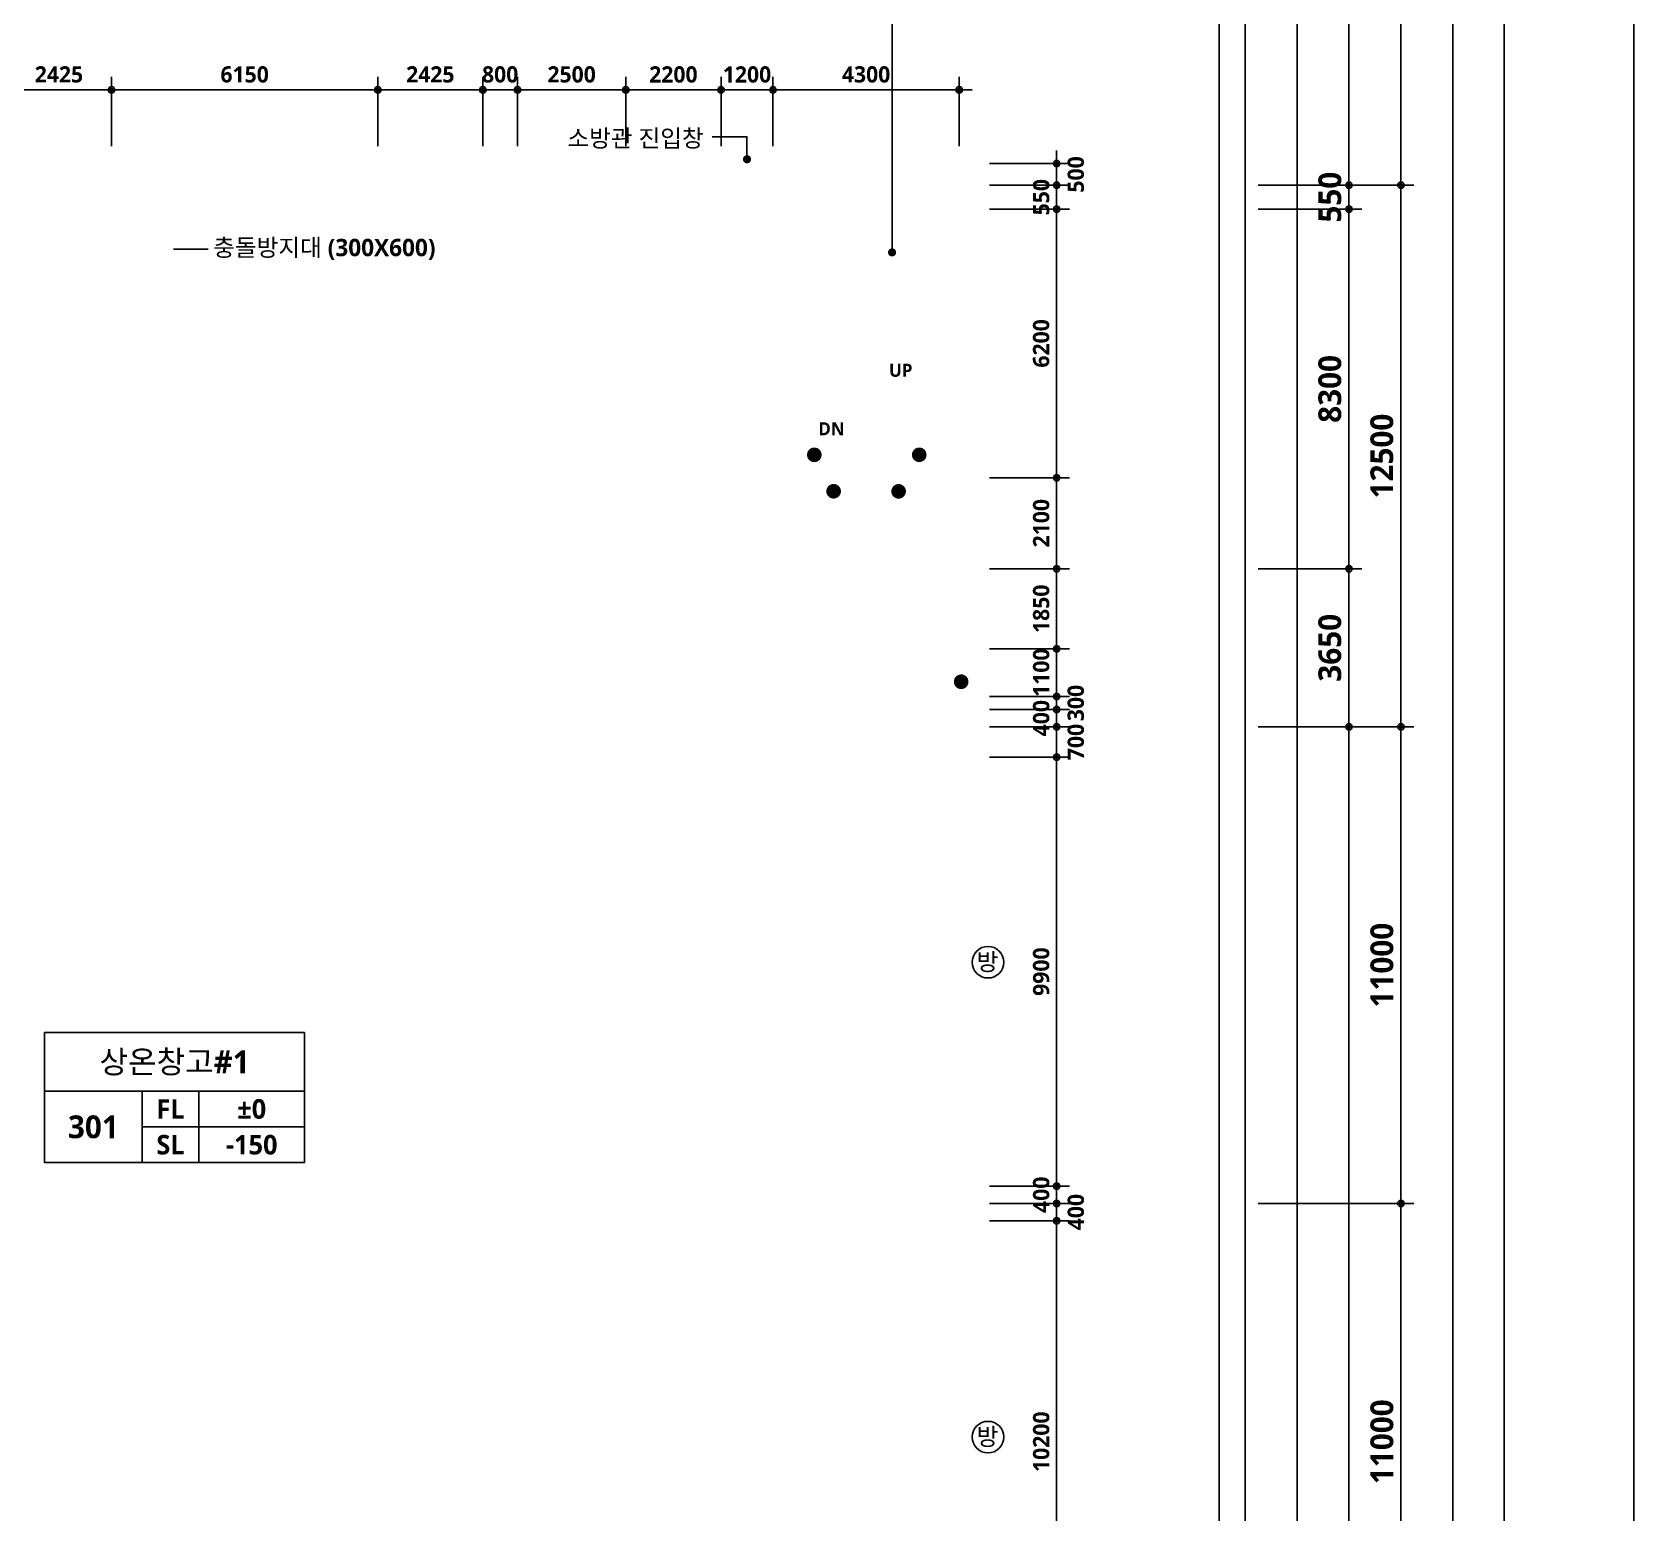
# Model space of a CAD drawing. Header units: millimetres. Extents: x -63924 to 190228206, y 0 to 456875599.
# Drawn here: x 52111 to 89100, y 563706 to 597886 of the extents above; entities that cross this region are included whole.
import ezdxf
from ezdxf.enums import TextEntityAlignment as Align

# ---------------------------------------------------------------- set-up
doc = ezdxf.new("R2010")
doc.units = ezdxf.units.MM
doc.header["$LTSCALE"] = 150
doc.header["$MEASUREMENT"] = 0
doc.header["$PDSIZE"] = -10
doc.layers.get('0').update_dxf_attribs({"linetype": 'CONTINUOUS'})
doc.layers.get('Defpoints').update_dxf_attribs({"color": 153, "linetype": 'CONTINUOUS'})
for name, color, linetype in [('A-ANNO-DIM', 4, 'CONTINUOUS'), ('A-ANNO-GRA1', 7, 'CONTINUOUS'), ('A-ANNO-LEAD', 4, 'CONTINUOUS'), ('A-ANNO-SYMB', 7, 'CONTINUOUS'), ('A-ANNO-TEXT1', 7, 'CONTINUOUS'), ('A-ANNO-TEXT2', 3, 'CONTINUOUS'), ('A-ANNO-TITL', 7, 'CONTINUOUS'), ('A-FLOR-MARK-ARCH', 1, 'CONTINUOUS'), ('A-ST-AXIS-DIM', 7, 'CONTINUOUS')]:
    doc.layers.add(name, color=color, linetype=linetype)
for name, color, linetype, plot in [('Defpoint', 161, 'CONTINUOUS', False), ('G(그리드1)', 185, 'CONTINUOUS', False), ('G(그리드2)', 235, 'CONTINUOUS', False)]:
    doc.layers.add(name, color=color, linetype=linetype, plot=plot)
doc.styles.add('2020음성 1차', font='')
doc.styles.add('SH_나눔', font='')
doc.styles.add('SH_대대리576', font='')
doc.styles.add('SH_진천_나눔', font='')
doc.styles.get('2020음성 1차').set_extended_font_data('NanumGothic', bold=True)
doc.styles.get('SH_나눔').set_extended_font_data('NanumGothic', bold=True)
doc.styles.get('SH_대대리576').set_extended_font_data('NanumGothic', bold=True)
doc.styles.get('SH_진천_나눔').set_extended_font_data('NanumGothic', bold=True)
doc.dimstyles.new('SHP 300', dxfattribs={"dimscale": 150, "dimtxt": 3.5, "dimasz": 1, "dimexe": 2, "dimexo": 2, "dimgap": 1, "dimtad": 1, "dimdec": 0, "dimzin": 0, "dimdsep": 46, "dimtxsty": 'SH_대대리576', "dimblk": 'DIMDOT', "dimcen": 0.09, "dimclrt": 3, "dimadec": 0, "dimazin": 1, "dimtfac": 1, "dimtdec": 0, "dimtix": 1, "dimtmove": 2, "dimatfit": 0, "dimldrblk": 'DIMDOT', "dimfxl": 1, "dimtolj": 1, "dimtzin": 0, "dimarcsym": 0})
doc.dimstyles.new('SHP300내부', dxfattribs={"dimscale": 150, "dimtxt": 2.5, "dimasz": 1, "dimexe": 2, "dimexo": 2, "dimgap": 1, "dimtad": 1, "dimdec": 0, "dimzin": 0, "dimdsep": 46, "dimtxsty": 'SH_대대리576', "dimblk": 'DIMDOT', "dimcen": 0.09, "dimclrd": 256, "dimclre": 256, "dimclrt": 3, "dimadec": 0, "dimazin": 1, "dimtfac": 1, "dimtdec": 0, "dimtix": 1, "dimtmove": 2, "dimatfit": 0, "dimldrblk": 'DIMDOT', "dimfxl": 1, "dimtolj": 1, "dimtzin": 0, "dimlwd": -1, "dimlwe": -1, "dimarcsym": 0})

# ---------------------------------------------------------------- blocks, each defined once
blk = doc.blocks.new('DIMDOT')
at = {"color": 0}
blk.add_line((-2, 0), (2, 0), dxfattribs=at)
for radius in [0.5, 0.25]:
    blk.add_circle((0, 0), radius, dxfattribs=at)
blk = doc.blocks.new('*D1349')
at = {"layer": 'A-ST-AXIS-DIM', "color": 0, "lineweight": -2, "transparency": 16777216}
for p, q in [((80420, 570850), (84020, 570850)), ((83720, 570700), (83720, 560000)), ((80420, 559850), (84020, 559850))]:
    blk.add_line(p, q, dxfattribs=at)
at = {"layer": 'Defpoints', "color": 0, "transparency": 16777216}
for p in [(80120, 570850), (80120, 559850), (83720, 559850)]:
    blk.add_point(p, dxfattribs=at)
at = {"layer": 'A-ST-AXIS-DIM', "color": 0, "linetype": 'ByBlock', "lineweight": -2, "transparency": 16777216, "xscale": 150, "yscale": 150, "zscale": 150}
for p, rotation in [((83720, 570850), 90), ((83720, 559850), 270)]:
    blk.add_blockref('DIMDOT', p, dxfattribs=dict(at, rotation=rotation))
at = {"layer": 'A-ST-AXIS-DIM', "color": 3, "transparency": 16777216, "insert": (83282, 565350), "char_height": 525, "attachment_point": 5, "rotation": 90, "style": 'SH_대대리576'}
blk.add_mtext('\\A1;11000', dxfattribs=at)
blk = doc.blocks.new('*D1350')
at = {"layer": 'A-ST-AXIS-DIM', "color": 0, "lineweight": -2, "transparency": 16777216}
for p, q in [((80420, 581850), (84020, 581850)), ((83720, 571000), (83720, 581700)), ((80420, 570850), (84020, 570850))]:
    blk.add_line(p, q, dxfattribs=at)
at = {"layer": 'Defpoints', "color": 0, "transparency": 16777216}
for p in [(80120, 581850), (83720, 581850), (80120, 570850)]:
    blk.add_point(p, dxfattribs=at)
at = {"layer": 'A-ST-AXIS-DIM', "color": 0, "linetype": 'ByBlock', "lineweight": -2, "transparency": 16777216, "xscale": 150, "yscale": 150, "zscale": 150}
for p, rotation in [((83720, 581850), 90), ((83720, 570850), 270)]:
    blk.add_blockref('DIMDOT', p, dxfattribs=dict(at, rotation=rotation))
at = {"layer": 'A-ST-AXIS-DIM', "color": 3, "transparency": 16777216, "insert": (83282, 576350), "char_height": 525, "attachment_point": 5, "rotation": 90, "style": 'SH_대대리576'}
blk.add_mtext('\\A1;11000', dxfattribs=at)
blk = doc.blocks.new('*D1351')
at = {"layer": 'A-ST-AXIS-DIM', "color": 0, "lineweight": -2, "transparency": 16777216}
for p, q in [((80420, 594350), (84020, 594350)), ((83720, 594200), (83720, 582000)), ((80420, 581850), (84020, 581850))]:
    blk.add_line(p, q, dxfattribs=at)
at = {"layer": 'Defpoints', "color": 0, "transparency": 16777216}
for p in [(80120, 594350), (80120, 581850), (83720, 581850)]:
    blk.add_point(p, dxfattribs=at)
at = {"layer": 'A-ST-AXIS-DIM', "color": 0, "linetype": 'ByBlock', "lineweight": -2, "transparency": 16777216, "xscale": 150, "yscale": 150, "zscale": 150}
for p, rotation in [((83720, 594350), 90), ((83720, 581850), 270)]:
    blk.add_blockref('DIMDOT', p, dxfattribs=dict(at, rotation=rotation))
at = {"layer": 'A-ST-AXIS-DIM', "color": 3, "transparency": 16777216, "insert": (83281, 588100), "char_height": 525, "attachment_point": 5, "rotation": 90, "style": 'SH_대대리576'}
blk.add_mtext('\\A1;12500', dxfattribs=at)
blk = doc.blocks.new('*D1355')
at = {"layer": 'A-ST-AXIS-DIM', "color": 0, "lineweight": -2, "transparency": 16777216}
for p, q in [((80420, 593800), (82820, 593800)), ((82520, 593650), (82520, 585650)), ((80420, 585500), (82820, 585500))]:
    blk.add_line(p, q, dxfattribs=at)
at = {"layer": 'Defpoints', "color": 0, "transparency": 16777216}
for p in [(80120, 593800), (80120, 585500), (82520, 585500)]:
    blk.add_point(p, dxfattribs=at)
at = {"layer": 'A-ST-AXIS-DIM', "color": 0, "linetype": 'ByBlock', "lineweight": -2, "transparency": 16777216, "xscale": 150, "yscale": 150, "zscale": 150}
for p, rotation in [((82520, 593800), 90), ((82520, 585500), 270)]:
    blk.add_blockref('DIMDOT', p, dxfattribs=dict(at, rotation=rotation))
at = {"layer": 'A-ST-AXIS-DIM', "color": 3, "transparency": 16777216, "insert": (82080, 589650), "char_height": 525, "attachment_point": 5, "rotation": 90, "style": 'SH_대대리576'}
blk.add_mtext('\\A1;8300', dxfattribs=at)
blk = doc.blocks.new('*D1356')
at = {"layer": 'A-ST-AXIS-DIM', "color": 0, "lineweight": -2, "transparency": 16777216}
for p, q in [((80420, 585500), (82820, 585500)), ((82520, 582000), (82520, 585350)), ((80420, 581850), (82820, 581850))]:
    blk.add_line(p, q, dxfattribs=at)
at = {"layer": 'Defpoints', "color": 0, "transparency": 16777216}
for p in [(80120, 585500), (82520, 585500), (80120, 581850)]:
    blk.add_point(p, dxfattribs=at)
at = {"layer": 'A-ST-AXIS-DIM', "color": 0, "linetype": 'ByBlock', "lineweight": -2, "transparency": 16777216, "xscale": 150, "yscale": 150, "zscale": 150}
for p, rotation in [((82520, 585500), 90), ((82520, 581850), 270)]:
    blk.add_blockref('DIMDOT', p, dxfattribs=dict(at, rotation=rotation))
at = {"layer": 'A-ST-AXIS-DIM', "color": 3, "transparency": 16777216, "insert": (82080, 583675), "char_height": 525, "attachment_point": 5, "rotation": 90, "style": 'SH_대대리576'}
blk.add_mtext('\\A1;3650', dxfattribs=at)
blk = doc.blocks.new('*D1357')
at = {"layer": 'A-ST-AXIS-DIM', "color": 0, "lineweight": -2, "transparency": 16777216}
for p, q in [((82520, 594500), (82520, 594650)), ((80420, 594350), (82820, 594350)), ((82520, 593800), (82520, 594350)), ((80420, 593800), (82820, 593800)), ((82520, 593650), (82520, 593500))]:
    blk.add_line(p, q, dxfattribs=at)
at = {"layer": 'Defpoints', "color": 0, "transparency": 16777216}
for p in [(80120, 594350), (82520, 594350), (80120, 593800)]:
    blk.add_point(p, dxfattribs=at)
at = {"layer": 'A-ST-AXIS-DIM', "color": 0, "linetype": 'ByBlock', "lineweight": -2, "transparency": 16777216, "xscale": 150, "yscale": 150, "zscale": 150}
for p, rotation in [((82520, 594350), 270), ((82520, 593800), 90)]:
    blk.add_blockref('DIMDOT', p, dxfattribs=dict(at, rotation=rotation))
at = {"layer": 'A-ST-AXIS-DIM', "color": 3, "transparency": 16777216, "insert": (82081, 594075), "char_height": 525, "attachment_point": 5, "rotation": 90, "style": 'SH_대대리576'}
blk.add_mtext('\\A1;550', dxfattribs=at)
blk = doc.blocks.new('*D1989')
at = {"layer": 'A-ANNO-DIM', "transparency": 16777216}
for p, q in [((51520, 595250), (51520, 596850)), ((53945, 595250), (53945, 596850)), ((51670, 596550), (53795, 596550))]:
    blk.add_line(p, q, dxfattribs=at)
at = {"layer": 'Defpoints', "color": 0, "transparency": 16777216}
for p in [(53945, 596550), (51520, 594950), (53945, 594950)]:
    blk.add_point(p, dxfattribs=at)
at = {"layer": 'A-ANNO-DIM', "linetype": 'ByBlock', "transparency": 16777216, "xscale": 150, "yscale": 150, "zscale": 150, "rotation": 180}
blk.add_blockref('DIMDOT', (51520, 596550), dxfattribs=at)
at = {"layer": 'A-ANNO-DIM', "linetype": 'ByBlock', "transparency": 16777216, "xscale": 150, "yscale": 150, "zscale": 150}
blk.add_blockref('DIMDOT', (53945, 596550), dxfattribs=at)
at = {"layer": 'A-ANNO-DIM', "color": 3, "transparency": 16777216, "insert": (52732, 596907), "char_height": 375, "attachment_point": 5, "style": 'SH_대대리576'}
blk.add_mtext('\\A1;2425', dxfattribs=at)
blk = doc.blocks.new('*D1990')
at = {"layer": 'A-ANNO-DIM', "transparency": 16777216}
for p, q in [((53945, 595250), (53945, 596850)), ((60095, 595250), (60095, 596850)), ((59945, 596550), (54095, 596550))]:
    blk.add_line(p, q, dxfattribs=at)
at = {"layer": 'Defpoints', "color": 0, "transparency": 16777216}
for p in [(53945, 596550), (53945, 594950), (60095, 594950)]:
    blk.add_point(p, dxfattribs=at)
at = {"layer": 'A-ANNO-DIM', "linetype": 'ByBlock', "transparency": 16777216, "xscale": 150, "yscale": 150, "zscale": 150, "rotation": 180}
blk.add_blockref('DIMDOT', (53945, 596550), dxfattribs=at)
at = {"layer": 'A-ANNO-DIM', "linetype": 'ByBlock', "transparency": 16777216, "xscale": 150, "yscale": 150, "zscale": 150}
blk.add_blockref('DIMDOT', (60095, 596550), dxfattribs=at)
at = {"layer": 'A-ANNO-DIM', "color": 3, "transparency": 16777216, "insert": (57020, 596907), "char_height": 375, "attachment_point": 5, "style": 'SH_대대리576'}
blk.add_mtext('\\A1;6150', dxfattribs=at)
blk = doc.blocks.new('*D1991')
at = {"layer": 'A-ANNO-DIM', "transparency": 16777216}
for p, q in [((60095, 595250), (60095, 596850)), ((62520, 595250), (62520, 596850)), ((60245, 596550), (62370, 596550))]:
    blk.add_line(p, q, dxfattribs=at)
at = {"layer": 'Defpoints', "color": 0, "transparency": 16777216}
for p in [(62520, 596550), (60095, 594950), (62520, 594950)]:
    blk.add_point(p, dxfattribs=at)
at = {"layer": 'A-ANNO-DIM', "linetype": 'ByBlock', "transparency": 16777216, "xscale": 150, "yscale": 150, "zscale": 150, "rotation": 180}
blk.add_blockref('DIMDOT', (60095, 596550), dxfattribs=at)
at = {"layer": 'A-ANNO-DIM', "linetype": 'ByBlock', "transparency": 16777216, "xscale": 150, "yscale": 150, "zscale": 150}
blk.add_blockref('DIMDOT', (62520, 596550), dxfattribs=at)
at = {"layer": 'A-ANNO-DIM', "color": 3, "transparency": 16777216, "insert": (61307, 596907), "char_height": 375, "attachment_point": 5, "style": 'SH_대대리576'}
blk.add_mtext('\\A1;2425', dxfattribs=at)
blk = doc.blocks.new('*D1992')
at = {"layer": 'A-ANNO-DIM', "transparency": 16777216}
for p, q in [((62520, 595250), (62520, 596850)), ((63320, 595250), (63320, 596850)), ((62370, 596550), (62220, 596550)), ((63320, 596550), (62520, 596550)), ((63470, 596550), (63620, 596550))]:
    blk.add_line(p, q, dxfattribs=at)
at = {"layer": 'Defpoints', "color": 0, "transparency": 16777216}
for p in [(62520, 596550), (62520, 594950), (63320, 594950)]:
    blk.add_point(p, dxfattribs=at)
at = {"layer": 'A-ANNO-DIM', "linetype": 'ByBlock', "transparency": 16777216, "xscale": 150, "yscale": 150, "zscale": 150}
blk.add_blockref('DIMDOT', (62520, 596550), dxfattribs=at)
at = {"layer": 'A-ANNO-DIM', "linetype": 'ByBlock', "transparency": 16777216, "xscale": 150, "yscale": 150, "zscale": 150, "rotation": 180}
blk.add_blockref('DIMDOT', (63320, 596550), dxfattribs=at)
at = {"layer": 'A-ANNO-DIM', "color": 3, "transparency": 16777216, "insert": (62920, 596907), "char_height": 375, "attachment_point": 5, "style": 'SH_대대리576'}
blk.add_mtext('\\A1;800', dxfattribs=at)
blk = doc.blocks.new('*D1993')
at = {"layer": 'A-ANNO-DIM', "transparency": 16777216}
for p, q in [((63320, 595250), (63320, 596850)), ((65820, 595250), (65820, 596850)), ((63470, 596550), (65670, 596550))]:
    blk.add_line(p, q, dxfattribs=at)
at = {"layer": 'Defpoints', "color": 0, "transparency": 16777216}
for p in [(65820, 596550), (63320, 594950), (65820, 594950)]:
    blk.add_point(p, dxfattribs=at)
at = {"layer": 'A-ANNO-DIM', "linetype": 'ByBlock', "transparency": 16777216, "xscale": 150, "yscale": 150, "zscale": 150, "rotation": 180}
blk.add_blockref('DIMDOT', (63320, 596550), dxfattribs=at)
at = {"layer": 'A-ANNO-DIM', "linetype": 'ByBlock', "transparency": 16777216, "xscale": 150, "yscale": 150, "zscale": 150}
blk.add_blockref('DIMDOT', (65820, 596550), dxfattribs=at)
at = {"layer": 'A-ANNO-DIM', "color": 3, "transparency": 16777216, "insert": (64570, 596907), "char_height": 375, "attachment_point": 5, "style": 'SH_대대리576'}
blk.add_mtext('\\A1;2500', dxfattribs=at)
blk = doc.blocks.new('*D1994')
at = {"layer": 'A-ANNO-DIM', "transparency": 16777216}
for p, q in [((65820, 595250), (65820, 596850)), ((68020, 595250), (68020, 596850)), ((67870, 596550), (65970, 596550))]:
    blk.add_line(p, q, dxfattribs=at)
at = {"layer": 'Defpoints', "color": 0, "transparency": 16777216}
for p in [(65820, 596550), (65820, 594950), (68020, 594950)]:
    blk.add_point(p, dxfattribs=at)
at = {"layer": 'A-ANNO-DIM', "linetype": 'ByBlock', "transparency": 16777216, "xscale": 150, "yscale": 150, "zscale": 150, "rotation": 180}
blk.add_blockref('DIMDOT', (65820, 596550), dxfattribs=at)
at = {"layer": 'A-ANNO-DIM', "linetype": 'ByBlock', "transparency": 16777216, "xscale": 150, "yscale": 150, "zscale": 150}
blk.add_blockref('DIMDOT', (68020, 596550), dxfattribs=at)
at = {"layer": 'A-ANNO-DIM', "color": 3, "transparency": 16777216, "insert": (66920, 596906), "char_height": 375, "attachment_point": 5, "style": 'SH_대대리576'}
blk.add_mtext('\\A1;2200', dxfattribs=at)
blk = doc.blocks.new('*D1995')
at = {"layer": 'A-ANNO-DIM', "transparency": 16777216}
for p, q in [((68020, 595250), (68020, 596850)), ((69220, 595250), (69220, 596850)), ((67870, 596550), (67720, 596550)), ((68020, 596550), (69220, 596550)), ((69370, 596550), (69520, 596550))]:
    blk.add_line(p, q, dxfattribs=at)
at = {"layer": 'Defpoints', "color": 0, "transparency": 16777216}
for p in [(69220, 596550), (68020, 594950), (69220, 594950)]:
    blk.add_point(p, dxfattribs=at)
at = {"layer": 'A-ANNO-DIM', "linetype": 'ByBlock', "transparency": 16777216, "xscale": 150, "yscale": 150, "zscale": 150}
blk.add_blockref('DIMDOT', (68020, 596550), dxfattribs=at)
at = {"layer": 'A-ANNO-DIM', "linetype": 'ByBlock', "transparency": 16777216, "xscale": 150, "yscale": 150, "zscale": 150, "rotation": 180}
blk.add_blockref('DIMDOT', (69220, 596550), dxfattribs=at)
at = {"layer": 'A-ANNO-DIM', "color": 3, "transparency": 16777216, "insert": (68620, 596906), "char_height": 375, "attachment_point": 5, "style": 'SH_대대리576'}
blk.add_mtext('\\A1;1200', dxfattribs=at)
blk = doc.blocks.new('*D1996')
at = {"layer": 'A-ANNO-DIM', "transparency": 16777216}
for p, q in [((69220, 595250), (69220, 596850)), ((73520, 595250), (73520, 596850)), ((73370, 596550), (69370, 596550))]:
    blk.add_line(p, q, dxfattribs=at)
at = {"layer": 'Defpoints', "color": 0, "transparency": 16777216}
for p in [(69220, 596550), (69220, 594950), (73520, 594950)]:
    blk.add_point(p, dxfattribs=at)
at = {"layer": 'A-ANNO-DIM', "linetype": 'ByBlock', "transparency": 16777216, "xscale": 150, "yscale": 150, "zscale": 150, "rotation": 180}
blk.add_blockref('DIMDOT', (69220, 596550), dxfattribs=at)
at = {"layer": 'A-ANNO-DIM', "linetype": 'ByBlock', "transparency": 16777216, "xscale": 150, "yscale": 150, "zscale": 150}
blk.add_blockref('DIMDOT', (73520, 596550), dxfattribs=at)
at = {"layer": 'A-ANNO-DIM', "color": 3, "transparency": 16777216, "insert": (71370, 596907), "char_height": 375, "attachment_point": 5, "style": 'SH_대대리576'}
blk.add_mtext('\\A1;4300', dxfattribs=at)
blk = doc.blocks.new('방화스크린 TEXT100')
at = {"layer": 'A-ANNO-SYMB'}
blk.add_circle((0, 0), 243, dxfattribs=at)
at = {"layer": 'A-ANNO-TITL', "style": '2020음성 1차'}
blk.add_text('방', height=267, dxfattribs=at).set_placement((-7, 7), align=Align.MIDDLE_CENTER)
blk = doc.blocks.new('*D2004')
at = {"layer": 'A-ANNO-DIM', "transparency": 16777216}
for p, q in [((74220, 570450), (76070, 570450)), ((75770, 560400), (75770, 570300)), ((74220, 560250), (76070, 560250))]:
    blk.add_line(p, q, dxfattribs=at)
at = {"layer": 'Defpoints', "color": 0, "transparency": 16777216}
for p in [(73920, 570450), (75770, 570450), (73920, 560250)]:
    blk.add_point(p, dxfattribs=at)
at = {"layer": 'A-ANNO-DIM', "linetype": 'ByBlock', "transparency": 16777216, "xscale": 150, "yscale": 150, "zscale": 150}
for p, rotation in [((75770, 570450), 90.00000000000007), ((75770, 560250), 270.0000000000001)]:
    blk.add_blockref('DIMDOT', p, dxfattribs=dict(at, rotation=rotation))
at = {"layer": 'A-ANNO-DIM', "color": 3, "transparency": 16777216, "insert": (75414, 565350), "char_height": 375, "attachment_point": 5, "rotation": 90, "style": 'SH_대대리576'}
blk.add_mtext('\\A1;10200', dxfattribs=at)
blk = doc.blocks.new('*D2005')
at = {"layer": 'A-ANNO-DIM', "transparency": 16777216}
for p, q in [((75770, 571000), (75770, 571150)), ((74220, 570850), (76070, 570850)), ((75770, 570850), (75770, 570450)), ((74220, 570450), (76070, 570450)), ((75770, 570300), (75770, 570150))]:
    blk.add_line(p, q, dxfattribs=at)
at = {"layer": 'Defpoints', "color": 0, "transparency": 16777216}
for p in [(73920, 570850), (73920, 570450), (75770, 570450)]:
    blk.add_point(p, dxfattribs=at)
at = {"layer": 'A-ANNO-DIM', "linetype": 'ByBlock', "transparency": 16777216, "xscale": 150, "yscale": 150, "zscale": 150}
for p, rotation in [((75770, 570850), 270), ((75770, 570450), 90)]:
    blk.add_blockref('DIMDOT', p, dxfattribs=dict(at, rotation=rotation))
at = {"layer": 'A-ANNO-DIM', "color": 3, "transparency": 16777216, "insert": (76214, 570650), "char_height": 375, "attachment_point": 5, "rotation": 90, "style": 'SH_대대리576'}
blk.add_mtext('\\A1;400', dxfattribs=at)
blk = doc.blocks.new('*D2006')
at = {"layer": 'A-ANNO-DIM', "transparency": 16777216}
for p, q in [((75770, 571400), (75770, 571550)), ((74220, 571250), (76070, 571250)), ((75770, 570850), (75770, 571250)), ((74220, 570850), (76070, 570850)), ((75770, 570700), (75770, 570550))]:
    blk.add_line(p, q, dxfattribs=at)
at = {"layer": 'Defpoints', "color": 0, "transparency": 16777216}
for p in [(73920, 571250), (75770, 571250), (73920, 570850)]:
    blk.add_point(p, dxfattribs=at)
at = {"layer": 'A-ANNO-DIM', "linetype": 'ByBlock', "transparency": 16777216, "xscale": 150, "yscale": 150, "zscale": 150}
for p, rotation in [((75770, 571250), 270), ((75770, 570850), 90)]:
    blk.add_blockref('DIMDOT', p, dxfattribs=dict(at, rotation=rotation))
at = {"layer": 'A-ANNO-DIM', "color": 3, "transparency": 16777216, "insert": (75414, 571050), "char_height": 375, "attachment_point": 5, "rotation": 90, "style": 'SH_대대리576'}
blk.add_mtext('\\A1;400', dxfattribs=at)
blk = doc.blocks.new('*D2007')
at = {"layer": 'A-ANNO-DIM', "transparency": 16777216}
for p, q in [((74220, 581150), (76070, 581150)), ((75770, 581000), (75770, 571400)), ((74220, 571250), (76070, 571250))]:
    blk.add_line(p, q, dxfattribs=at)
at = {"layer": 'Defpoints', "color": 0, "transparency": 16777216}
for p in [(73920, 581150), (73920, 571250), (75770, 571250)]:
    blk.add_point(p, dxfattribs=at)
at = {"layer": 'A-ANNO-DIM', "linetype": 'ByBlock', "transparency": 16777216, "xscale": 150, "yscale": 150, "zscale": 150}
for p, rotation in [((75770, 581150), 90), ((75770, 571250), 270)]:
    blk.add_blockref('DIMDOT', p, dxfattribs=dict(at, rotation=rotation))
at = {"layer": 'A-ANNO-DIM', "color": 3, "transparency": 16777216, "insert": (75413, 576200), "char_height": 375, "attachment_point": 5, "rotation": 90, "style": 'SH_대대리576'}
blk.add_mtext('\\A1;9900', dxfattribs=at)
blk = doc.blocks.new('*D2008')
at = {"layer": 'A-ANNO-DIM', "transparency": 16777216}
for p, q in [((74220, 581850), (76070, 581850)), ((75770, 581300), (75770, 581700)), ((74220, 581150), (76070, 581150))]:
    blk.add_line(p, q, dxfattribs=at)
at = {"layer": 'Defpoints', "color": 0, "transparency": 16777216}
for p in [(73920, 581850), (75770, 581850), (73920, 581150)]:
    blk.add_point(p, dxfattribs=at)
at = {"layer": 'A-ANNO-DIM', "linetype": 'ByBlock', "transparency": 16777216, "xscale": 150, "yscale": 150, "zscale": 150}
for p, rotation in [((75770, 581850), 90), ((75770, 581150), 270)]:
    blk.add_blockref('DIMDOT', p, dxfattribs=dict(at, rotation=rotation))
at = {"layer": 'A-ANNO-DIM', "color": 3, "transparency": 16777216, "insert": (76214, 581500), "char_height": 375, "attachment_point": 5, "rotation": 90, "style": 'SH_대대리576'}
blk.add_mtext('\\A1;700', dxfattribs=at)
blk = doc.blocks.new('*D2009')
at = {"layer": 'A-ANNO-DIM', "transparency": 16777216}
for p, q in [((74220, 582250), (76070, 582250)), ((75770, 582400), (75770, 582550)), ((75770, 582250), (75770, 581850)), ((74220, 581850), (76070, 581850)), ((75770, 581700), (75770, 581550))]:
    blk.add_line(p, q, dxfattribs=at)
at = {"layer": 'Defpoints', "color": 0, "transparency": 16777216}
for p in [(73920, 582250), (73920, 581850), (75770, 581850)]:
    blk.add_point(p, dxfattribs=at)
at = {"layer": 'A-ANNO-DIM', "linetype": 'ByBlock', "transparency": 16777216, "xscale": 150, "yscale": 150, "zscale": 150}
for p, rotation in [((75770, 582250), 270), ((75770, 581850), 90)]:
    blk.add_blockref('DIMDOT', p, dxfattribs=dict(at, rotation=rotation))
at = {"layer": 'A-ANNO-DIM', "color": 3, "transparency": 16777216, "insert": (75414, 582050), "char_height": 375, "attachment_point": 5, "rotation": 90, "style": 'SH_대대리576'}
blk.add_mtext('\\A1;400', dxfattribs=at)
blk = doc.blocks.new('*D2010')
at = {"layer": 'A-ANNO-DIM', "transparency": 16777216}
for p, q in [((75770, 582700), (75770, 582850)), ((74220, 582550), (76070, 582550)), ((74220, 582250), (76070, 582250)), ((75770, 582250), (75770, 582550)), ((75770, 582100), (75770, 581950))]:
    blk.add_line(p, q, dxfattribs=at)
at = {"layer": 'Defpoints', "color": 0, "transparency": 16777216}
for p in [(73920, 582550), (73920, 582250), (75770, 582550)]:
    blk.add_point(p, dxfattribs=at)
at = {"layer": 'A-ANNO-DIM', "linetype": 'ByBlock', "transparency": 16777216, "xscale": 150, "yscale": 150, "zscale": 150}
for p, rotation in [((75770, 582550), 270), ((75770, 582250), 90)]:
    blk.add_blockref('DIMDOT', p, dxfattribs=dict(at, rotation=rotation))
at = {"layer": 'A-ANNO-DIM', "color": 3, "transparency": 16777216, "insert": (76213, 582400), "char_height": 375, "attachment_point": 5, "rotation": 90, "style": 'SH_대대리576'}
blk.add_mtext('\\A1;300', dxfattribs=at)
blk = doc.blocks.new('*D2011')
at = {"layer": 'A-ANNO-DIM', "transparency": 16777216}
for p, q in [((75770, 583800), (75770, 583950)), ((74220, 583650), (76070, 583650)), ((75770, 583650), (75770, 582550)), ((74220, 582550), (76070, 582550)), ((75770, 582400), (75770, 582250))]:
    blk.add_line(p, q, dxfattribs=at)
at = {"layer": 'Defpoints', "color": 0, "transparency": 16777216}
for p in [(73920, 583650), (73920, 582550), (75770, 582550)]:
    blk.add_point(p, dxfattribs=at)
at = {"layer": 'A-ANNO-DIM', "linetype": 'ByBlock', "transparency": 16777216, "xscale": 150, "yscale": 150, "zscale": 150}
for p, rotation in [((75770, 583650), 270), ((75770, 582550), 90)]:
    blk.add_blockref('DIMDOT', p, dxfattribs=dict(at, rotation=rotation))
at = {"layer": 'A-ANNO-DIM', "color": 3, "transparency": 16777216, "insert": (75414, 583100), "char_height": 375, "attachment_point": 5, "rotation": 90, "style": 'SH_대대리576'}
blk.add_mtext('\\A1;1100', dxfattribs=at)
blk = doc.blocks.new('*D2012')
at = {"layer": 'A-ANNO-DIM', "transparency": 16777216}
for p, q in [((74220, 585500), (76070, 585500)), ((75770, 583800), (75770, 585350)), ((74220, 583650), (76070, 583650))]:
    blk.add_line(p, q, dxfattribs=at)
at = {"layer": 'Defpoints', "color": 0, "transparency": 16777216}
for p in [(73920, 585500), (75770, 585500), (73920, 583650)]:
    blk.add_point(p, dxfattribs=at)
at = {"layer": 'A-ANNO-DIM', "linetype": 'ByBlock', "transparency": 16777216, "xscale": 150, "yscale": 150, "zscale": 150}
for p, rotation in [((75770, 585500), 90), ((75770, 583650), 270)]:
    blk.add_blockref('DIMDOT', p, dxfattribs=dict(at, rotation=rotation))
at = {"layer": 'A-ANNO-DIM', "color": 3, "transparency": 16777216, "insert": (75413, 584575), "char_height": 375, "attachment_point": 5, "rotation": 90, "style": 'SH_대대리576'}
blk.add_mtext('\\A1;1850', dxfattribs=at)
blk = doc.blocks.new('*D2013')
at = {"layer": 'A-ANNO-DIM', "transparency": 16777216}
for p, q in [((74220, 587600), (76070, 587600)), ((75770, 587450), (75770, 585650)), ((74220, 585500), (76070, 585500))]:
    blk.add_line(p, q, dxfattribs=at)
at = {"layer": 'Defpoints', "color": 0, "transparency": 16777216}
for p in [(73920, 587600), (73920, 585500), (75770, 585500)]:
    blk.add_point(p, dxfattribs=at)
at = {"layer": 'A-ANNO-DIM', "linetype": 'ByBlock', "transparency": 16777216, "xscale": 150, "yscale": 150, "zscale": 150}
for p, rotation in [((75770, 587600), 90), ((75770, 585500), 270)]:
    blk.add_blockref('DIMDOT', p, dxfattribs=dict(at, rotation=rotation))
at = {"layer": 'A-ANNO-DIM', "color": 3, "transparency": 16777216, "insert": (75414, 586550), "char_height": 375, "attachment_point": 5, "rotation": 90, "style": 'SH_대대리576'}
blk.add_mtext('\\A1;2100', dxfattribs=at)
blk = doc.blocks.new('*D2014')
at = {"layer": 'A-ANNO-DIM', "transparency": 16777216}
for p, q in [((74220, 593800), (76070, 593800)), ((75770, 587750), (75770, 593650)), ((74220, 587600), (76070, 587600))]:
    blk.add_line(p, q, dxfattribs=at)
at = {"layer": 'Defpoints', "color": 0, "transparency": 16777216}
for p in [(73920, 593800), (75770, 593800), (73920, 587600)]:
    blk.add_point(p, dxfattribs=at)
at = {"layer": 'A-ANNO-DIM', "linetype": 'ByBlock', "transparency": 16777216, "xscale": 150, "yscale": 150, "zscale": 150}
for p, rotation in [((75770, 593800), 90), ((75770, 587600), 270)]:
    blk.add_blockref('DIMDOT', p, dxfattribs=dict(at, rotation=rotation))
at = {"layer": 'A-ANNO-DIM', "color": 3, "transparency": 16777216, "insert": (75413, 590700), "char_height": 375, "attachment_point": 5, "rotation": 90, "style": 'SH_대대리576'}
blk.add_mtext('\\A1;6200', dxfattribs=at)
blk = doc.blocks.new('*D2015')
at = {"layer": 'A-ANNO-DIM', "transparency": 16777216}
for p, q in [((75770, 594500), (75770, 594650)), ((74220, 594350), (76070, 594350)), ((75770, 594350), (75770, 593800)), ((74220, 593800), (76070, 593800)), ((75770, 593650), (75770, 593500))]:
    blk.add_line(p, q, dxfattribs=at)
at = {"layer": 'Defpoints', "color": 0, "transparency": 16777216}
for p in [(73920, 594350), (73920, 593800), (75770, 593800)]:
    blk.add_point(p, dxfattribs=at)
at = {"layer": 'A-ANNO-DIM', "linetype": 'ByBlock', "transparency": 16777216, "xscale": 150, "yscale": 150, "zscale": 150}
for p, rotation in [((75770, 594350), 270), ((75770, 593800), 90)]:
    blk.add_blockref('DIMDOT', p, dxfattribs=dict(at, rotation=rotation))
at = {"layer": 'A-ANNO-DIM', "color": 3, "transparency": 16777216, "insert": (75414, 594075), "char_height": 375, "attachment_point": 5, "rotation": 90, "style": 'SH_대대리576'}
blk.add_mtext('\\A1;550', dxfattribs=at)
blk = doc.blocks.new('*D2016')
at = {"layer": 'A-ANNO-DIM', "transparency": 16777216}
for p, q in [((74220, 594850), (76070, 594850)), ((75770, 595000), (75770, 595150)), ((75770, 594350), (75770, 594850)), ((74220, 594350), (76070, 594350)), ((75770, 594200), (75770, 594050))]:
    blk.add_line(p, q, dxfattribs=at)
at = {"layer": 'Defpoints', "color": 0, "transparency": 16777216}
for p in [(73920, 594850), (75770, 594850), (73920, 594350)]:
    blk.add_point(p, dxfattribs=at)
at = {"layer": 'A-ANNO-DIM', "linetype": 'ByBlock', "transparency": 16777216, "xscale": 150, "yscale": 150, "zscale": 150}
for p, rotation in [((75770, 594850), 270), ((75770, 594350), 90)]:
    blk.add_blockref('DIMDOT', p, dxfattribs=dict(at, rotation=rotation))
at = {"layer": 'A-ANNO-DIM', "color": 3, "transparency": 16777216, "insert": (76214, 594600), "char_height": 375, "attachment_point": 5, "rotation": 90, "style": 'SH_대대리576'}
blk.add_mtext('\\A1;500', dxfattribs=at)
blk = doc.blocks.new('G$C9D92D8A7')
at = {"layer": 'A-ANNO-GRA1'}
for p, q in [((0, 11), (40, 11)), ((15, 11), (15, 0)), ((23.75, 11), (23.75, 0)), ((15, 5.5), (40, 5.5))]:
    blk.add_line(p, q, dxfattribs=at)
blk.add_lwpolyline([(0, 20), (0, 0), (40, 0), (40, 20)], close=True, dxfattribs=at)
at = {"style": '2020음성 1차'}
for tag, height, p in [('실명', 3.5, (20, 15.5)), ('마감레벨', 3, (31.875, 8.25)), ('실번호', 3.5, (7.5, 5.5)), ('구조레벨', 3, (31.875, 2.75))]:
    blk.add_attdef(tag, text='', height=height, dxfattribs=at).set_placement(p, align=Align.MIDDLE_CENTER)
at = {"layer": 'A-ANNO-TEXT1', "style": 'SH_나눔'}
for s, p in [('FL', (19.375, 8.25)), ('SL', (19.375, 2.75))]:
    blk.add_text(s, height=3, dxfattribs=at).set_placement(p, align=Align.MIDDLE)

msp = doc.modelspace()

# ---------------------------------------------------------------- linework, layer by layer
for points in [[(71970, 592800), (71970, 598772.8)], [(68619, 594934), (68619, 595468.1), (67819, 595468.1)]]:
    msp.add_lwpolyline(points)
at = {"const_width": 93.8}
msp.add_lwpolyline([(71970, 592753.1, -1), (71970, 592846.9, -1)], format="xyb", close=True, dxfattribs=at)
at = {"layer": 'A-ANNO-LEAD', "const_width": 93.8}
msp.add_lwpolyline([(68620, 594903.1, -1), (68620, 594996.9, -1)], format="xyb", close=True, dxfattribs=at)
at = {"layer": 'A-ANNO-LEAD'}
msp.add_lwpolyline([(55378.6, 594262.2, 0, 83.3, 0), (55378.6, 594012.2, 0, 0, 0), (55378.6, 592875.2, 0, 0, 0)], format="xyseb", dxfattribs=at)
msp.add_lwpolyline([(55378.6, 592875.2), (56178.6, 592875.2)], dxfattribs=at)
at = {"layer": 'A-FLOR-MARK-ARCH', "const_width": 168.8}
for points in [[(70089.5, 588128.7, 1), (70258.2, 588128.7, 1)], [(72512, 588128.7, 1), (72680.7, 588128.7, 1)], [(70535.6, 587287.3, 1), (70704.4, 587287.3, 1)], [(72035.6, 587285.6, 1), (72204.4, 587285.6, 1)], [(73481.1, 582891.2, 1), (73649.9, 582891.2, 1)]]:
    msp.add_lwpolyline(points, format="xyb", close=True, dxfattribs=at)
at = {"layer": 'Defpoint'}
for points in [[(0, 504000), (89100, 504000), (89100, 630000), (0, 630000)], [(3000, 627000), (86100, 627000), (86100, 520500), (3000, 520500)]]:
    msp.add_lwpolyline(points, close=True, dxfattribs=at)
at = {"layer": 'G(그리드1)'}
for points in [[(6120, 623950), (84920, 623950), (84920, 522550), (6120, 522550)], [(7320, 622750), (83720, 622750), (83720, 524750), (7320, 524750)], [(8520, 621550), (82520, 621550), (82520, 525950), (8520, 525950)], [(9720, 620350), (81320, 620350), (81320, 527150), (9720, 527150)], [(10920, 617350), (80120, 617350), (80120, 530150), (10920, 530150)]]:
    msp.add_lwpolyline(points, close=True, dxfattribs=at)
at = {"layer": 'G(그리드2)'}
msp.add_lwpolyline([(11520, 616750), (79520, 616750), (79520, 530750), (11520, 530750)], close=True, dxfattribs=at)

# ---------------------------------------------------------------- block references
at = {"xscale": 1.5, "yscale": 1.5, "zscale": 1.5}
for p in [(74184, 576417.6), (74184, 565456)]:
    msp.add_blockref('방화스크린 TEXT100', p, dxfattribs=at)
at = {"layer": 'A-ANNO-TEXT1'}
ref = msp.add_blockref('G$C9D92D8A7', (52401.9, 571793.2), dxfattribs=dict(at, xscale=150, yscale=150, zscale=150))
ref.add_attrib('실명', '상온창고#1', dxfattribs={"layer": 'A-ANNO-TEXT2', "height": 525, "style": '2020음성 1차'}).set_placement((55401.9, 574118.2, 103000), align=Align.MIDDLE_CENTER)
ref.add_attrib('실번호', '301', dxfattribs={"layer": 'A-ANNO-TEXT2', "height": 525, "style": '2020음성 1차'}).set_placement((53526.9, 572618.2, 103000), align=Align.MIDDLE_CENTER)
ref.add_attrib('마감레벨', '%%p0', dxfattribs={"height": 450, "style": '2020음성 1차'}).set_placement((57183.2, 573030.7, 103000), align=Align.MIDDLE_CENTER)
ref.add_attrib('구조레벨', '-150', dxfattribs={"height": 450, "style": '2020음성 1차'}).set_placement((57183.2, 572205.7, 103000), align=Align.MIDDLE_CENTER)

# ---------------------------------------------------------------- texts
at = {"layer": 'A-ANNO-TEXT1', "style": '2020음성 1차'}
msp.add_text('소방관 진입창', height=400, dxfattribs=at).set_placement((67620, 595434.5), align=Align.MIDDLE_RIGHT)
msp.add_text('충돌방지대 (300X600)', height=400, dxfattribs=at).set_placement((56293.3, 592913.1), align=Align.MIDDLE_LEFT)
at = {"layer": 'A-ANNO-TEXT1', "style": 'SH_진천_나눔'}
for s, p in [('UP', (72170, 590080)), ('DN', (70570, 588730))]:
    msp.add_text(s, height=300, dxfattribs=at).set_placement(p, align=Align.MIDDLE_CENTER)

# ---------------------------------------------------------------- dimensions: what is measured, and where the dimension line sits
at = {"layer": 'A-ANNO-DIM'}
for base, p1, p2, angle, picture, middle in [((53945, 596550), (51520, 594950), (53945, 594950), 180, '*D1989', (52732.5, 596906.7)), ((53945, 596550), (60095, 594950), (53945, 594950), 0, '*D1990', (57020, 596906.9)), ((62520, 596550), (60095, 594950), (62520, 594950), 180, '*D1991', (61307.5, 596906.7)), ((62520, 596550), (63320, 594950), (62520, 594950), 0, '*D1992', (62920, 596906.9)), ((65820, 596550), (63320, 594950), (65820, 594950), 180, '*D1993', (64570, 596906.7)), ((65820, 596550), (68020, 594950), (65820, 594950), 0, '*D1994', (66920, 596906.1)), ((69220, 596550), (68020, 594950), (69220, 594950), 180, '*D1995', (68620, 596906.1)), ((69220, 596550), (73520, 594950), (69220, 594950), 0, '*D1996', (71370, 596906.9)), ((75770, 593800), (73920, 594350), (73920, 593800), 90, '*D2015', (75413.9, 594075)), ((75770, 593800), (73920, 587600), (73920, 593800), 270, '*D2014', (75413.1, 590700)), ((75770, 585500), (73920, 587600), (73920, 585500), 90, '*D2013', (75413.9, 586550)), ((75770, 585500), (73920, 583650), (73920, 585500), 270, '*D2012', (75413.1, 584575)), ((75770, 582550), (73920, 583650), (73920, 582550), 90, '*D2011', (75414.4, 583100)), ((75770, 581850), (73920, 582250), (73920, 581850), 90, '*D2009', (75414.4, 582050)), ((75770, 571250), (73920, 581150), (73920, 571250), 90, '*D2007', (75413.1, 576200)), ((75770, 571250), (73920, 570850), (73920, 571250), 270, '*D2006', (75414.4, 571050)), ((75770, 570450), (73920, 560250), (73920, 570450), 270, '*D2004', (75413.9, 565350))]:
    dim = msp.add_linear_dim(base=base, p1=p1, p2=p2, angle=angle, dimstyle='SHP300내부', dxfattribs=at)
    dim.commit()
    dim.dimension.update_dxf_attribs({"geometry": picture, "text_midpoint": middle})
for base, p1, p2, angle, picture, middle in [((75770, 594850), (73920, 594350), (73920, 594850), 270, '*D2016', (76213.9, 594600)), ((75770, 582550), (73920, 582250), (73920, 582550), 270, '*D2010', (76213.1, 582400)), ((75770, 581850), (73920, 581150), (73920, 581850), 270, '*D2008', (76214.4, 581500)), ((75770, 570450), (73920, 570850), (73920, 570450), 90, '*D2005', (76214.4, 570650))]:
    dim = msp.add_linear_dim(base=base, p1=p1, p2=p2, angle=angle, dimstyle='SHP300내부', dxfattribs=at)
    dim.commit()
    dim.dimension.update_dxf_attribs({"geometry": picture, "text_midpoint": middle, "dimtype": 160})
at = {"layer": 'A-ST-AXIS-DIM'}
for base, p1, p2, angle, picture, middle in [((82520, 594350), (80120, 593800), (80120, 594350), 270, '*D1357', (82081.4, 594075)), ((83720, 581850), (80120, 594350), (80120, 581850), 90, '*D1351', (83280.7, 588100)), ((82520, 585500), (80120, 593800), (80120, 585500), 90, '*D1355', (82080.3, 589650)), ((82520, 585500), (80120, 581850), (80120, 585500), 270, '*D1356', (82080.3, 583675)), ((83720, 581850), (80120, 570850), (80120, 581850), 270, '*D1350', (83282.1, 576350)), ((83720, 559850), (80120, 570850), (80120, 559850), 90, '*D1349', (83282.1, 565350))]:
    dim = msp.add_linear_dim(base=base, p1=p1, p2=p2, angle=angle, dimstyle='SHP 300', override={"dimtxsty": 'SH_대대리576', "dimldrblk": 'DIMDOT'}, dxfattribs=at)
    dim.commit()
    dim.dimension.update_dxf_attribs({"geometry": picture, "text_midpoint": middle})

doc.saveas('drawing.dxf')
